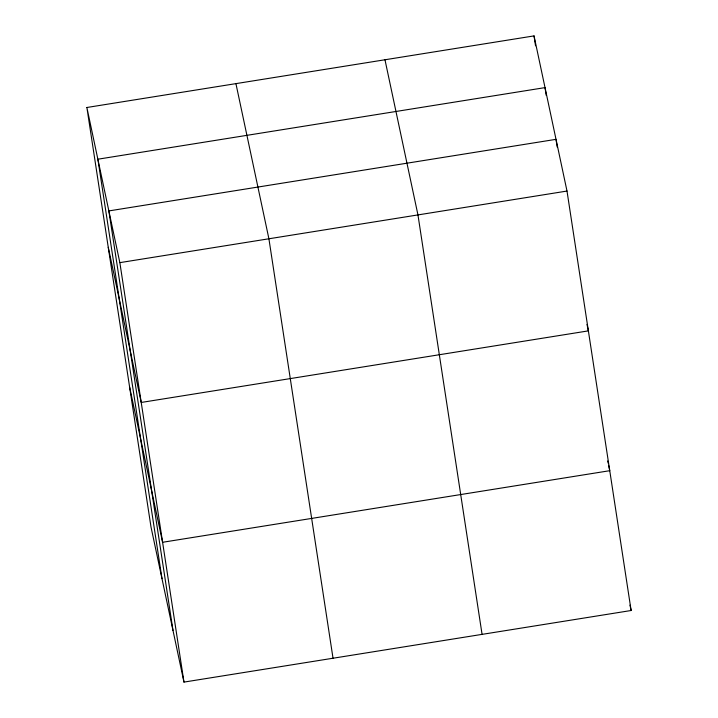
<?xml version="1.0" encoding="UTF-8"?>
<svg xmlns="http://www.w3.org/2000/svg" width="718" height="718" viewBox="0 0 718 718"><rect width="100%" height="100%" fill="white"/><g stroke="black" fill="none" stroke-linecap="round" stroke-linejoin="round"><path stroke-width="1.08" d="M86.878 107.494L534.03 35.9L567.005 191.051L631.122 610.506L183.97 682.1L150.995 526.949L86.878 107.494L119.852 262.644L183.97 682.1M119.852 262.644L567.005 191.051M587.001 324.41L588.374 330.872L141.231 402.457L108.247 247.306M607.688 460.992L608.146 463.146M608.604 465.3L609.753 470.694L162.6 542.278L129.626 387.128M629.982 605.121L631.122 610.506M384.974 59.765L417.957 214.915L482.074 634.371M235.926 83.629L268.909 238.78L333.026 658.235M557.195 147.037L556.01 139.337L108.858 210.921L172.984 630.386M546.201 95.323L545.016 87.614L97.872 159.208L161.99 578.663M534.03 35.9L535.538 45.808"/></g></svg>
